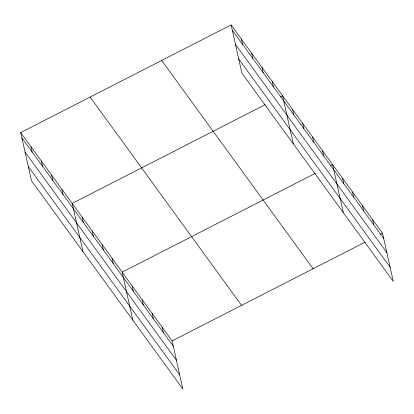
<?xml version="1.0" encoding="UTF-8"?>
<svg xmlns="http://www.w3.org/2000/svg" width="414" height="414" viewBox="0 0 414 414"><rect width="100%" height="100%" fill="white"/><g stroke="black" fill="none" stroke-linecap="round" stroke-linejoin="round"><path stroke-width="0.62" d="M20.7 132.583L172.12 340.898L182.89 389.072L31.469 180.763L20.7 132.583L231.11 24.928L382.531 233.237L393.3 281.416L241.879 73.102L231.11 24.928M265.234 104.633L72.181 203.409L82.95 251.588M280.356 96.897L282.596 95.753L293.366 143.932M315.204 173.378L122.151 272.153L132.92 320.332M330.325 165.641L332.561 164.493L343.33 212.672M172.12 340.898L365.174 242.118M380.29 234.386L382.531 233.237M232.295 30.212L383.711 238.521M235.457 44.365L386.878 252.68M238.718 58.948L390.138 267.263M161.677 60.454L313.093 268.764M90.138 97.057L241.553 305.366M21.88 137.867L173.3 346.182M25.047 152.021L176.462 360.335M28.307 166.609L179.723 374.918M372.538 219.487L373.718 224.771M362.545 205.742L363.725 211.026M352.552 191.992L353.732 197.276M342.554 178.243L343.739 183.526M322.568 150.748L323.748 156.031M312.575 136.998L313.755 142.281M302.582 123.248L303.762 128.531M292.589 109.503L293.769 114.787M272.298 81.589L273.478 86.873M262 67.42L263.185 72.704M251.707 53.256L252.887 58.54M241.409 39.092L242.588 44.376M162.122 327.148L163.307 332.432M152.129 313.398L153.315 318.682M142.137 299.648L143.316 304.932M132.144 285.903L133.324 291.187M112.158 258.403L113.338 263.687M102.165 244.653L103.345 249.937M92.172 230.908L93.352 236.192M82.174 217.159L83.359 222.442M61.888 189.245L63.068 194.528M51.59 175.081L52.769 180.364M41.291 160.911L42.476 166.2M30.998 146.747L32.178 152.031"/></g></svg>
